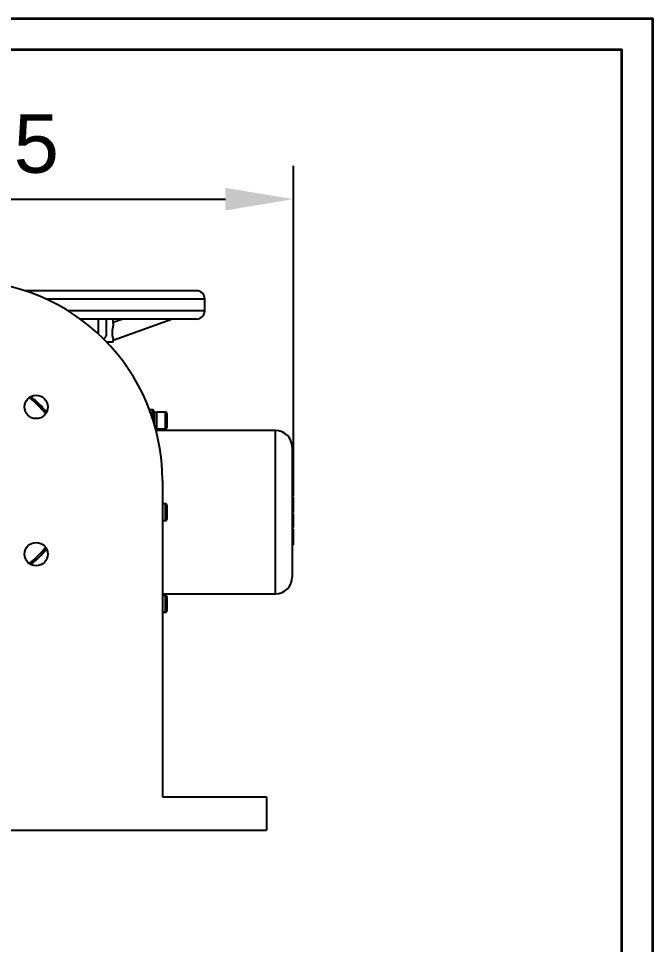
# Model space of a CAD drawing. Header units: millimetres. Extents: x 2928 to 3086, y 1537 to 1648.
# Drawn here: x 3047.7 to 3085.8, y 1592.3 to 1647.9 of the extents above; entities that cross this region are included whole.
import ezdxf

# ---------------------------------------------------------------- set-up
doc = ezdxf.new("R2010")
doc.units = ezdxf.units.MM
doc.layers.add('C00-00-00', color=7, linetype='Continuous')
doc.layers.add('标注层', color=4, linetype='Continuous', lineweight=25)
doc.styles.get("Standard").update_dxf_attribs({"font": 'arial.ttf'})
doc.dimstyles.new('ISO-25', dxfattribs={"dimtxt": 2.5, "dimasz": 2.5, "dimexe": 1.25, "dimexo": 0.625, "dimtad": 1, "dimtxsty": 'Standard', "dimcen": 2.5, "dimadec": 0, "dimazin": 0, "dimtfac": 1, "dimtmove": 0, "dimatfit": 3, "dimfxl": 0, "dimarcsym": 0})

# ---------------------------------------------------------------- blocks, each defined once
blk = doc.blocks.new('*D30')
at = {"layer": 'Defpoints', "color": 0, "transparency": 16777216}
for p in [(3064.214, 1637.029), (3027.894, 1620.218), (3064.214, 1619.561)]:
    blk.add_point(p, dxfattribs=at)
at = {"layer": '标注层', "color": 0, "lineweight": -2, "transparency": 16777216}
for p, q in [((3027.894, 1620.218), (3027.894, 1639.029)), ((3064.214, 1619.561), (3064.214, 1639.029)), ((3031.974, 1637.029), (3060.134, 1637.029))]:
    blk.add_line(p, q, dxfattribs=at)
at = {"layer": '标注层', "color": 0, "transparency": 16777216}
for points in [[(3031.974, 1637.709), (3031.974, 1636.349), (3027.894, 1637.029)], [(3060.134, 1637.709), (3060.134, 1636.349), (3064.214, 1637.029)]]:
    blk.add_solid(points, dxfattribs=at)
at = {"layer": '标注层', "color": 0, "transparency": 16777216, "insert": (3046.054, 1640.341), "char_height": 3.5, "attachment_point": 5}
blk.add_mtext('365', dxfattribs=at)

msp = doc.modelspace()

# ---------------------------------------------------------------- linework, layer by layer
at = {"color": 7, "linetype": 'Continuous', "lineweight": 25}
for p, q in [((3058.3943, 1631.5319), (3048.0913, 1631.5319)), ((3058.8943, 1631.0319), (3049.3632, 1631.0319)), ((3058.8943, 1630.3319), (3058.8943, 1631.0319)), ((3058.8943, 1630.3319), (3050.6656, 1630.3319)), ((3058.3943, 1629.8319), (3051.4193, 1629.8319)), ((3052.4943, 1629.8319), (3052.4943, 1628.9397)), ((3052.9943, 1628.9852), (3052.9943, 1629.8319)), ((3053.3921, 1628.5671), (3056.8934, 1629.8319)), ((3053.3943, 1629.5721), (3053.3943, 1629.8319)), ((3053.9715, 1629.8319), (3053.3943, 1629.6234)), ((3053.3943, 1628.4368), (3053.0062, 1628.4368)), ((3053.3943, 1628.4368), (3053.3943, 1628.5789)), ((3055.7443, 1624.3819), (3055.5664, 1624.3819)), ((3055.7443, 1623.8789), (3055.7443, 1624.3819)), ((3055.8443, 1624.2819), (3055.8443, 1623.8197)), ((3056.0043, 1624.2259), (3055.8443, 1624.2259)), ((3055.8443, 1623.8197), (3055.8443, 1623.5597)), ((3056.5293, 1624.2319), (3056.0043, 1624.2319)), ((3056.0043, 1623.541), (3056.0043, 1624.2319)), ((3056.5293, 1623.541), (3056.5293, 1624.2319)), ((3056.6043, 1624.1569), (3056.6043, 1623.5696)), ((3056.0043, 1623.2319), (3056.0043, 1623.541)), ((3056.5293, 1623.2319), (3056.5293, 1623.541)), ((3056.6043, 1623.5696), (3056.6043, 1623.3069)), ((3055.9353, 1623.2379), (3056.0043, 1623.2379)), ((3063.1443, 1623.1319), (3055.9632, 1623.1319)), ((3056.0043, 1623.2319), (3056.5293, 1623.2319)), ((3063.1443, 1618.2319), (3063.1443, 1623.1319)), ((3064.1443, 1622.1319), (3064.1443, 1618.2319)), ((3056.3443, 1620.1319), (3056.3443, 1601.1319)), ((3064.2143, 1620.0576), (3064.1443, 1620.0576)), ((3064.2143, 1619.8367), (3064.2143, 1620.0576)), ((3064.2143, 1619.8367), (3064.1443, 1619.8367)), ((3064.2143, 1619.693), (3064.1443, 1619.693)), ((3064.2143, 1619.4299), (3064.1443, 1619.4299)), ((3064.2143, 1619.693), (3064.2143, 1619.8367)), ((3064.2143, 1619.4299), (3064.2143, 1619.693)), ((3064.2143, 1619.2082), (3064.2143, 1619.4299)), ((3064.2143, 1619.2082), (3064.1443, 1619.2082)), ((3064.2143, 1619.1453), (3064.1443, 1619.1453)), ((3064.2143, 1618.9219), (3064.1443, 1618.9219)), ((3064.2143, 1618.8196), (3064.1443, 1618.8196)), ((3064.2143, 1618.9219), (3064.2143, 1619.1453)), ((3064.2143, 1618.8196), (3064.2143, 1618.9219)), ((3064.2143, 1618.5421), (3064.2143, 1618.8196)), ((3056.5293, 1618.7319), (3056.3443, 1618.7319)), ((3056.5293, 1618.041), (3056.5293, 1618.7319)), ((3056.6043, 1618.6569), (3056.6043, 1618.0696)), ((3064.2143, 1618.5421), (3064.1443, 1618.5421)), ((3064.2143, 1618.4398), (3064.1443, 1618.4398)), ((3064.2143, 1618.4398), (3064.2143, 1618.5421)), ((3064.2143, 1618.2153), (3064.2143, 1618.4398)), ((3056.3443, 1617.7319), (3056.5293, 1617.7319)), ((3056.5293, 1617.7319), (3056.5293, 1618.041)), ((3056.6043, 1618.0696), (3056.6043, 1617.8069)), ((3063.1443, 1613.3319), (3063.1443, 1618.2319)), ((3064.1443, 1618.2319), (3064.1443, 1614.3319)), ((3064.2143, 1618.2153), (3064.1443, 1618.2153)), ((3064.2143, 1618.1307), (3064.1443, 1618.1307)), ((3064.2143, 1617.7184), (3064.1443, 1617.7184)), ((3064.2143, 1617.4969), (3064.1443, 1617.4969)), ((3064.2143, 1617.4842), (3064.1443, 1617.4842)), ((3064.2143, 1617.3105), (3064.1443, 1617.3105)), ((3064.2143, 1617.2038), (3064.1443, 1617.2038)), ((3064.2143, 1617.4842), (3064.2143, 1617.4969)), ((3064.2143, 1617.3105), (3064.2143, 1617.4842)), ((3064.2143, 1616.9804), (3064.2143, 1617.2038)), ((3064.2143, 1616.9804), (3064.1443, 1616.9804)), ((3064.2143, 1616.878), (3064.1443, 1616.878)), ((3064.2143, 1616.6006), (3064.1443, 1616.6006)), ((3064.2143, 1616.878), (3064.2143, 1616.9804)), ((3064.2143, 1616.6006), (3064.2143, 1616.878)), ((3064.2143, 1616.4983), (3064.2143, 1616.6006)), ((3064.2143, 1616.4983), (3064.1443, 1616.4983)), ((3064.2143, 1616.2738), (3064.1443, 1616.2738)), ((3064.2143, 1616.2738), (3064.2143, 1616.4983)), ((3056.3443, 1613.3319), (3063.1443, 1613.3319)), ((3056.5293, 1613.2319), (3056.3443, 1613.2319)), ((3056.5293, 1612.541), (3056.5293, 1613.2319)), ((3056.6043, 1613.1569), (3056.6043, 1612.5696)), ((3056.3443, 1612.2319), (3056.5293, 1612.2319)), ((3056.5293, 1612.2319), (3056.5293, 1612.541)), ((3056.6043, 1612.5696), (3056.6043, 1612.3069)), ((3056.3443, 1601.1319), (3062.5943, 1601.1319)), ((3062.5943, 1601.1319), (3062.5943, 1599.1319)), ((3026.0943, 1599.1319), (3062.5943, 1599.1319))]:
    msp.add_line(p, q, dxfattribs=at)
for centre in [(3048.7637, 1624.5513), (3048.7637, 1615.7125)]:
    msp.add_circle(centre, 0.7, dxfattribs=at)
for centre, radius, start, end in [((3044.3443, 1620.1319), 12, 0, 90), ((3058.3943, 1631.0319), 0.5, 0, 90), ((3058.3943, 1630.3319), 0.5, 270, 0), ((3044.3443, 1620.1319), 6.4, 38.8028, 51.1972), ((3044.3443, 1620.1319), 6.5, 39.1199, 50.8801), ((3055.7443, 1624.2819), 0.1, 0, 90), ((3055.7746, 1623.6821), 0.1543, 63.13689, 96.00008), ((3056.5293, 1624.1569), 0.075, 0, 90), ((3056.5293, 1623.3069), 0.075, 270, 0), ((3063.1443, 1622.1319), 1, 0, 90), ((3056.5293, 1618.6569), 0.075, 0, 90), ((3056.5293, 1617.8069), 0.075, 270, 0), ((3044.3443, 1620.1319), 6.4, 308.8028, 321.1972), ((3044.3443, 1620.1319), 6.5, 309.1199, 320.8801), ((3063.1443, 1614.3319), 1, 270, 0), ((3056.5293, 1613.1569), 0.075, 0, 90), ((3056.5293, 1612.3069), 0.075, 270, 0)]:
    msp.add_arc(centre, radius, start, end, dxfattribs=at)
for points, knots in [([(3053.3943, 1629.5721), (3053.3908, 1629.5298), (3053.3838, 1629.4455), (3053.3506, 1629.2669), (3053.3299, 1629.0978), (3053.3253, 1628.9528), (3053.3358, 1628.8292), (3053.3573, 1628.7179), (3053.38, 1628.6338), (3053.3953, 1628.5825), (3053.3923, 1628.5796), (3053.3915, 1628.5789)], [0, 0, 0, 0, 0.17690299, 0.35243147, 0.4692413, 0.55983726, 0.65101495, 0.73116749, 0.84353789, 0.95818761, 1, 1, 1, 1]), ([(3052.794, 1628.6319), (3052.8134, 1628.6402), (3052.8713, 1628.6648), (3052.9349, 1628.7456), (3052.9821, 1628.8568), (3052.9978, 1628.9411), (3052.9939, 1628.9832), (3052.9937, 1628.9851)], [0, 0, 0, 0, 0.1589292, 0.4737169, 0.73012, 0.9872723, 1, 1, 1, 1]), ([(3064.2143, 1617.7184), (3064.2143, 1617.753), (3064.2143, 1617.8222), (3064.2143, 1617.9459), (3064.2143, 1618.0651), (3064.2143, 1618.1234), (3064.2143, 1618.1282), (3064.2143, 1618.1307)], [0, 0, 0, 0, 0.1250911, 0.2501912, 0.4992688, 0.7492411, 1, 1, 1, 1]), ([(3064.2143, 1617.4969), (3064.2143, 1617.4968), (3064.2143, 1617.4966), (3064.2143, 1617.5095), (3064.2143, 1617.5392), (3064.2143, 1617.6093), (3064.2143, 1617.6748), (3064.2143, 1617.7184)], [0, 0, 0, 0, 0.0622525, 0.1247705, 0.2498639, 0.5004423, 1, 1, 1, 1])]:
    msp.add_open_spline(points, degree=3, knots=knots, dxfattribs=at)
at = {"layer": 'C00-00-00', "lineweight": 35}
msp.add_lwpolyline([(3085.7803, 1536.6587), (2928.3162, 1536.6587), (2928.3162, 1647.879), (3085.7803, 1647.879)], close=True, dxfattribs=at)
msp.add_lwpolyline([(2932.9835, 1646.0216), (3083.9229, 1646.0216), (3083.9229, 1538.5161), (2932.9835, 1538.5161)], dxfattribs=at)

# ---------------------------------------------------------------- dimensions: what is measured, and where the dimension line sits
at = {"layer": '标注层'}
dim = msp.add_linear_dim(base=(3064.2143, 1637.0292), p1=(3027.8943, 1620.2181), p2=(3064.2143, 1619.5615), text='365', dimstyle='ISO-25', override={"dimtxt": 3.5, "dimasz": 4.08, "dimexe": 2, "dimexo": 0, "dimgap": 1.524, "dimtih": 1, "dimtoh": 1, "dimlfac": 10, "dimzin": 0, "dimadec": 2, "dimtzin": 0}, dxfattribs=at)
dim.commit()
dim.dimension.update_dxf_attribs({"geometry": '*D30', "text_midpoint": (3046.0543, 1640.3414)})

doc.saveas('drawing.dxf')
